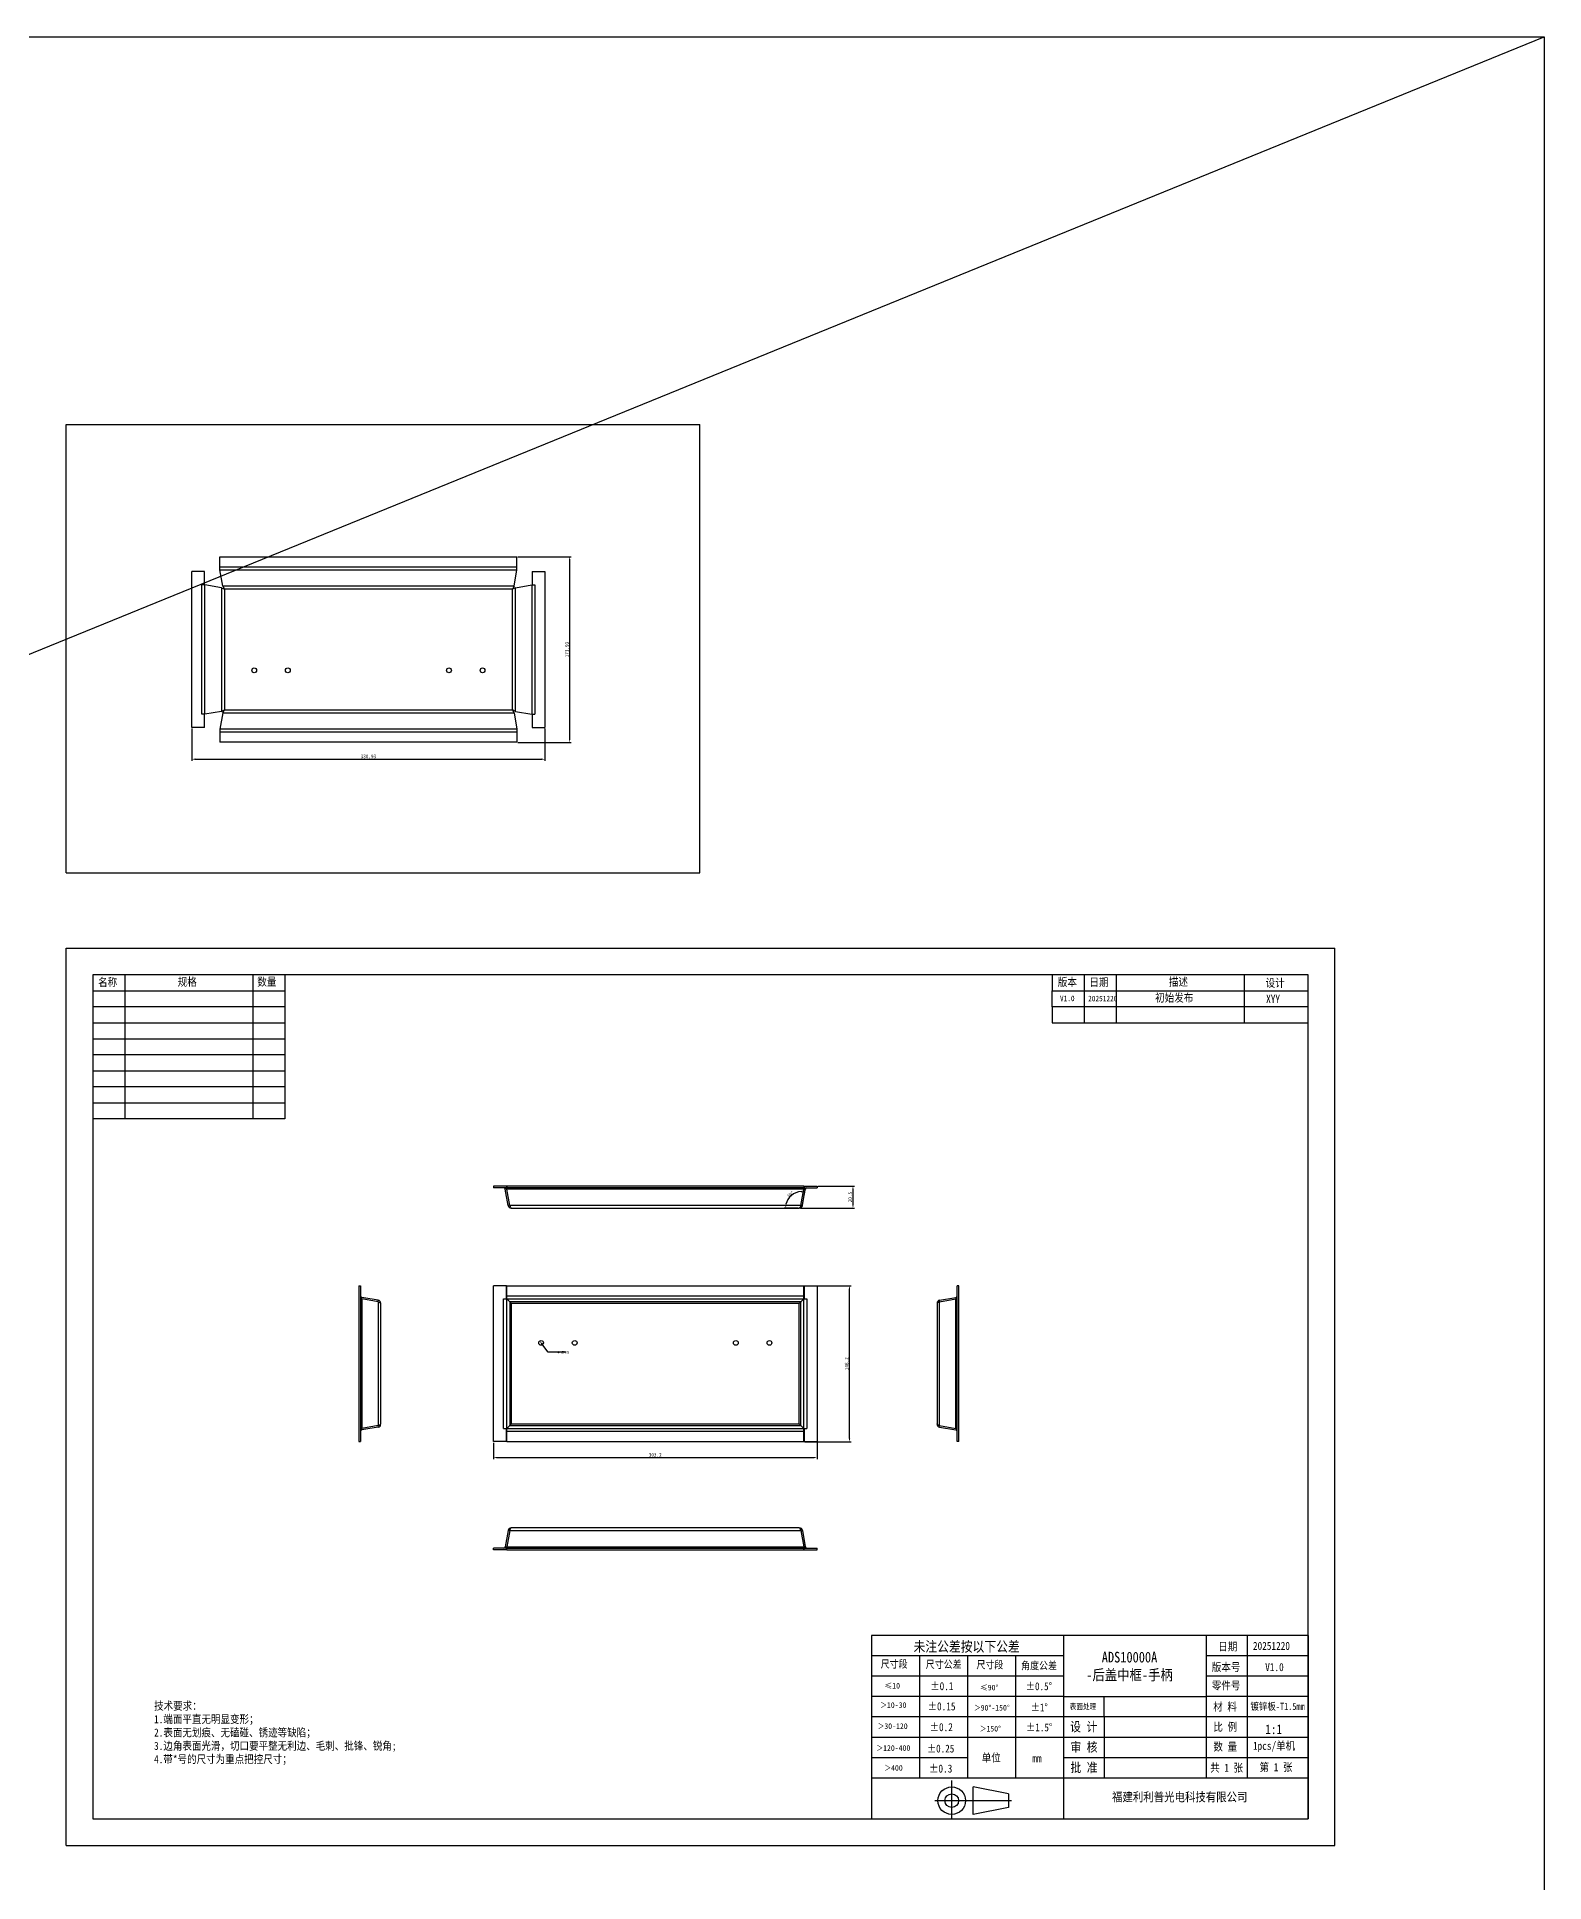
# Model space of a CAD drawing. Header units: millimetres. Extents: x -177 to 18421, y -5017 to 3255.
# Drawn here: x 10608 to 12021, y -3317 to -1587 of the extents above; entities that cross this region are included whole.
import ezdxf

# ---------------------------------------------------------------- set-up
doc = ezdxf.new("R2010")
doc.units = ezdxf.units.MM
doc.header["$LTSCALE"] = 46.255
doc.header["$PDMODE"] = 3
doc.header["$PDSIZE"] = 8
doc.layers.get('0').update_dxf_attribs({"linetype": 'CONTINUOUS'})
doc.layers.get('Defpoints').update_dxf_attribs({"linetype": 'CONTINUOUS'})
doc.layers.add('02___PRT_ALL_AXES', color=7, linetype='CONTINUOUS')
doc.styles.get("Standard").update_dxf_attribs({"font": 'txt', "width": 0.85})
doc.styles.add('TEXTSTYLE_1', font='gdt', dxfattribs={"width": 0.8})
doc.dimstyles.new('DIMSTYLE_1', dxfattribs={"dimtxt": 3.5, "dimasz": 3.5, "dimexe": 1.5, "dimexo": 1, "dimgap": 0.875, "dimtad": 1, "dimdsep": 46, "dimtxsty": 'Standard', "dimblk": '_FILLED', "dimcen": 0.09, "dimadec": 0, "dimazin": 0, "dimtp": 0.01, "dimtm": 0.01, "dimtfac": 1, "dimtofl": 0, "dimtmove": 0, "dimatfit": 3, "dimldrblk": '_FILLED', "dimfxl": 0, "dimtolj": 1, "dimarcsym": 0})
doc.dimstyles.new('DIMSTYLE_2', dxfattribs={"dimtxt": 2.5, "dimasz": 3.5, "dimexe": 1.5, "dimexo": 1, "dimtad": 1, "dimdsep": 46, "dimtxsty": 'Standard', "dimblk": '_FILLED', "dimcen": 0.09, "dimadec": 0, "dimazin": 0, "dimtp": 0.01, "dimtm": 0.01, "dimtfac": 1, "dimtofl": 0, "dimtmove": 0, "dimatfit": 3, "dimldrblk": '_FILLED', "dimfxl": 0, "dimtolj": 1, "dimarcsym": 0})
doc.dimstyles.new('DIMSTYLE_3', dxfattribs={"dimtxt": 2.5, "dimasz": 3.5, "dimexe": 1.5, "dimexo": 1, "dimtad": 0, "dimtih": 1, "dimtoh": 1, "dimdec": 1, "dimdsep": 46, "dimtxsty": 'Standard', "dimblk": '_FILLED', "dimcen": 0.09, "dimadec": 0, "dimazin": 0, "dimtp": 0.5, "dimtm": 0.5, "dimtfac": 1, "dimtdec": 1, "dimtofl": 0, "dimtmove": 0, "dimatfit": 3, "dimldrblk": '_FILLED', "dimfxl": 0, "dimtolj": 1, "dimarcsym": 0})

# ---------------------------------------------------------------- blocks, each defined once
blk = doc.blocks.new('_FILLED')
at = {"color": 0, "linetype": 'ByBlock'}
blk.add_solid([(0, 0), (-1, 0.21), (-1, -0.21)], dxfattribs=at)
blk = doc.blocks.new('*D59')
at = {"color": 0, "linetype": 'Continuous', "lineweight": -2, "transparency": 16777216}
for p, q in [((11036, -2904.8), (11036, -2920.3)), ((11339.1, -2904.8), (11339.1, -2920.3)), ((11039.5, -2918.8), (11335.6, -2918.8))]:
    blk.add_line(p, q, dxfattribs=at)
at = {"layer": 'Defpoints', "color": 0, "linetype": 'Continuous', "transparency": 16777216}
for p in [(11036, -2903.8), (11339.1, -2903.8), (11339.1, -2918.8)]:
    blk.add_point(p, dxfattribs=at)
at = {"color": 0, "linetype": 'Continuous', "lineweight": -2, "transparency": 16777216, "xscale": 3.5, "yscale": 3.5, "zscale": 3.5, "rotation": 180}
blk.add_blockref('_FILLED', (11036, -2918.8), dxfattribs=at)
at = {"color": 0, "linetype": 'Continuous', "lineweight": -2, "transparency": 16777216, "xscale": 3.5, "yscale": 3.5, "zscale": 3.5}
blk.add_blockref('_FILLED', (11339.1, -2918.8), dxfattribs=at)
at = {"color": 0, "linetype": 'Continuous', "transparency": 16777216, "insert": (11187.5, -2914.4), "char_height": 3.5, "width": 25.5, "attachment_point": 2}
blk.add_mtext('\\A1;303.2', dxfattribs=at)
blk = doc.blocks.new('*D60')
at = {"color": 0, "linetype": 'Continuous', "lineweight": -2, "transparency": 16777216}
for p, q in [((11327.7, -2757.7), (11371, -2757.7)), ((11369.5, -2900.4), (11369.5, -2761.2)), ((11327.7, -2903.9), (11371, -2903.9))]:
    blk.add_line(p, q, dxfattribs=at)
at = {"layer": 'Defpoints', "color": 0, "linetype": 'Continuous', "transparency": 16777216}
for p in [(11326.7, -2757.7), (11369.5, -2757.7), (11326.7, -2903.9)]:
    blk.add_point(p, dxfattribs=at)
at = {"color": 0, "linetype": 'Continuous', "lineweight": -2, "transparency": 16777216, "xscale": 3.5, "yscale": 3.5, "zscale": 3.5}
for p, rotation in [((11369.5, -2757.7), 90), ((11369.5, -2903.9), 270)]:
    blk.add_blockref('_FILLED', p, dxfattribs=dict(at, rotation=rotation))
at = {"color": 0, "linetype": 'Continuous', "transparency": 16777216, "insert": (11365.1, -2830.8), "char_height": 3.5, "width": 25.5, "attachment_point": 2, "rotation": 90}
blk.add_mtext('\\A1;146.2', dxfattribs=at)
blk = doc.blocks.new('*D61')
at = {"color": 0, "linetype": 'Continuous', "lineweight": -2, "transparency": 16777216}
for p, q in [((11340.1, -2664.5), (11374.3, -2664.5)), ((11372.8, -2668), (11372.8, -2681.4)), ((11323.5, -2684.9), (11374.3, -2684.9))]:
    blk.add_line(p, q, dxfattribs=at)
at = {"layer": 'Defpoints', "color": 0, "linetype": 'Continuous', "transparency": 16777216}
for p in [(11339.1, -2664.5), (11322.5, -2684.9), (11372.8, -2684.9)]:
    blk.add_point(p, dxfattribs=at)
at = {"color": 0, "linetype": 'Continuous', "lineweight": -2, "transparency": 16777216, "xscale": 3.5, "yscale": 3.5, "zscale": 3.5}
for p, rotation in [((11372.8, -2664.5), 90), ((11372.8, -2684.9), 270)]:
    blk.add_blockref('_FILLED', p, dxfattribs=dict(at, rotation=rotation))
at = {"color": 0, "linetype": 'Continuous', "transparency": 16777216, "insert": (11368.4, -2674.7), "char_height": 3.5, "width": 21.25, "attachment_point": 2, "rotation": 90}
blk.add_mtext('\\A1;20.5', dxfattribs=at)
blk = doc.blocks.new('*D62')
at = {"color": 0, "linetype": 'Continuous', "lineweight": -2, "transparency": 16777216}
for p, q in [((11325.6, -2681.5), (11328, -2668.3)), ((11321.5, -2684.9), (11308.2, -2684.9))]:
    blk.add_line(p, q, dxfattribs=at)
blk.add_arc((11325, -2684.9), 15.4, 93.092, 166.908, dxfattribs=at)
at = {"layer": 'Defpoints', "color": 0, "linetype": 'Continuous', "transparency": 16777216}
for p in [(11319, -2670.8), (11322.5, -2684.9), (11322.7, -2684.9), (11325.4, -2682.6), (11325.5, -2682.5)]:
    blk.add_point(p, dxfattribs=at)
at = {"color": 0, "linetype": 'Continuous', "lineweight": -2, "transparency": 16777216, "xscale": 3.5, "yscale": 3.5, "zscale": 3.5}
for p, rotation in [((11327.7, -2669.8), 356.5460196425291), ((11309.7, -2684.9), 263.4539803291182)]:
    blk.add_blockref('_FILLED', p, dxfattribs=dict(at, rotation=rotation))
at = {"color": 0, "linetype": 'Continuous', "transparency": 16777216, "insert": (11313.2, -2670.8), "char_height": 2.5, "width": 16.083, "attachment_point": 2, "rotation": 40}
blk.add_mtext('\\A1;100°', dxfattribs=at)
blk = doc.blocks.new('*D63')
at = {"color": 0, "linetype": 'Continuous', "lineweight": -2, "transparency": 16777216}
for p, q in [((11087.2, -2820.1), (11081.3, -2812.3)), ((11104, -2820.1), (11087.2, -2820.1))]:
    blk.add_line(p, q, dxfattribs=at)
at = {"layer": 'Defpoints', "color": 0, "linetype": 'Continuous', "transparency": 16777216}
for p in [(11079.2, -2809.5), (11081.9, -2813.1)]:
    blk.add_point(p, dxfattribs=at)
at = {"color": 0, "linetype": 'Continuous', "lineweight": -2, "transparency": 16777216, "xscale": 3.5, "yscale": 3.5, "zscale": 3.5, "rotation": 127.0597969937138}
blk.add_blockref('_FILLED', (11079.2, -2809.5), dxfattribs=at)
at = {"color": 0, "linetype": 'Continuous', "transparency": 16777216, "insert": (11096.1, -2818.9), "char_height": 2.5, "width": 27.917, "attachment_point": 1}
blk.add_mtext('\\A1;4-{\\A0;\\fISOCPEUR|b0|i0|c0|p34;\\W1;%%C4.5}', dxfattribs=at)
blk = doc.blocks.new('*D52')
at = {"color": 0, "linetype": 'Continuous', "lineweight": -2, "transparency": 16777216}
for p, q in [((10753.2, -2235.6), (10753.2, -2265.8)), ((11084.1, -2235.6), (11084.1, -2265.8)), ((10756.7, -2264.3), (11080.6, -2264.3))]:
    blk.add_line(p, q, dxfattribs=at)
at = {"layer": 'Defpoints', "color": 0, "linetype": 'Continuous', "transparency": 16777216}
for p in [(10753.2, -2234.6), (11084.1, -2234.6), (11084.1, -2264.3)]:
    blk.add_point(p, dxfattribs=at)
at = {"color": 0, "linetype": 'Continuous', "lineweight": -2, "transparency": 16777216, "xscale": 3.5, "yscale": 3.5, "zscale": 3.5, "rotation": 180}
blk.add_blockref('_FILLED', (10753.2, -2264.3), dxfattribs=at)
at = {"color": 0, "linetype": 'Continuous', "lineweight": -2, "transparency": 16777216, "xscale": 3.5, "yscale": 3.5, "zscale": 3.5}
blk.add_blockref('_FILLED', (11084.1, -2264.3), dxfattribs=at)
at = {"color": 0, "linetype": 'Continuous', "transparency": 16777216, "insert": (10918.7, -2259.9), "char_height": 3.5, "width": 25.5, "attachment_point": 2}
blk.add_mtext('\\A1;330.93', dxfattribs=at)
blk = doc.blocks.new('*D53')
at = {"color": 0, "linetype": 'Continuous', "lineweight": -2, "transparency": 16777216}
for p, q in [((11058.8, -2074.5), (11108.8, -2074.5)), ((11107.3, -2245), (11107.3, -2078)), ((11058.8, -2248.5), (11108.8, -2248.5))]:
    blk.add_line(p, q, dxfattribs=at)
at = {"layer": 'Defpoints', "color": 0, "linetype": 'Continuous', "transparency": 16777216}
for p in [(11057.8, -2074.5), (11107.3, -2074.5), (11057.8, -2248.5)]:
    blk.add_point(p, dxfattribs=at)
at = {"color": 0, "linetype": 'Continuous', "lineweight": -2, "transparency": 16777216, "xscale": 3.5, "yscale": 3.5, "zscale": 3.5}
for p, rotation in [((11107.3, -2074.5), 90), ((11107.3, -2248.5), 270)]:
    blk.add_blockref('_FILLED', p, dxfattribs=dict(at, rotation=rotation))
at = {"color": 0, "linetype": 'Continuous', "transparency": 16777216, "insert": (11103, -2161.5), "char_height": 3.5, "width": 25.5, "attachment_point": 2, "rotation": 90}
blk.add_mtext('\\A1;173.93', dxfattribs=at)

msp = doc.modelspace()

# ---------------------------------------------------------------- linework, layer by layer
for p, q in [((3604.224, -5017.418), (12020.537, -1587.394)), ((11589.373, -2466.292), (11589.373, -2511.292)), ((11619.373, -2466.292), (11619.373, -2511.292)), ((11739.373, -2466.292), (11739.373, -2511.292)), ((11799.373, -3085.491), (11390.178, -3085.491)), ((11390.178, -3085.491), (11390.178, -3257.292)), ((11570.178, -3085.491), (11570.178, -3257.292)), ((11703.737, -3085.491), (11703.737, -3219.114)), ((11742.106, -3085.491), (11742.106, -3218.478)), ((11799.373, -3085.491), (11799.373, -3257.292)), ((11570.178, -3104.58), (11390.178, -3104.58)), ((11435.178, -3104.58), (11435.178, -3219.087)), ((11480.178, -3104.58), (11480.178, -3219.087)), ((11525.178, -3104.58), (11525.178, -3219.087)), ((11799.373, -3104.58), (11703.737, -3104.58)), ((11570.178, -3123.669), (11390.178, -3123.669)), ((11799.373, -3123.669), (11703.737, -3123.669)), ((11570.178, -3142.758), (11390.178, -3142.758)), ((11570.178, -3142.758), (11703.737, -3142.758)), ((11608.356, -3161.847), (11608.356, -3142.758)), ((11799.373, -3142.758), (11703.737, -3142.758)), ((11570.178, -3161.847), (11390.178, -3161.847)), ((11799.373, -3161.847), (11570.178, -3161.847)), ((11608.356, -3161.847), (11608.356, -3219.114)), ((11799.373, -3180.936), (11390.178, -3180.936)), ((11480.178, -3199.998), (11390.178, -3199.998)), ((11799.373, -3200.025), (11570.178, -3200.025)), ((11570.178, -3219.087), (11390.178, -3219.087)), ((11518.611, -3233.845), (11485.535, -3227.41)), ((11799.373, -3219.114), (11570.178, -3219.114)), ((11518.611, -3246.716), (11485.535, -3253.151)), ((11518.611, -3233.845), (11518.611, -3246.716)), ((11390.178, -3257.292), (11799.373, -3257.292))]:
    msp.add_line(p, q)
at = {"color": 7, "linetype": 'Continuous'}
for p, q in [((10635.373, -2370.661), (10635.373, -1950.661)), ((10635.373, -1950.661), (11229.373, -1950.661)), ((11229.373, -2370.661), (11229.373, -1950.661)), ((10779.517, -2084.03), (10779.517, -2074.548)), ((10779.517, -2074.548), (11057.812, -2074.548)), ((11057.812, -2084.03), (11057.812, -2074.548)), ((10753.2, -2234.56), (10753.2, -2088.465)), ((10765.2, -2088.465), (10753.2, -2088.465)), ((10765.2, -2100.865), (10765.2, -2088.465)), ((10782.205, -2102.269), (10779.517, -2086.792)), ((11055.124, -2102.269), (11057.812, -2086.792)), ((11072.129, -2088.465), (11084.129, -2088.465)), ((11072.129, -2088.465), (11072.129, -2100.865)), ((11084.129, -2088.465), (11084.129, -2234.56)), ((10780.921, -2103.552), (10765.444, -2100.865)), ((11056.408, -2103.552), (11071.885, -2100.865)), ((10765.2, -2234.56), (10765.2, -2222.16)), ((10780.921, -2219.472), (10765.444, -2222.16)), ((10782.205, -2220.756), (10779.517, -2236.233)), ((11055.124, -2220.756), (11057.812, -2236.233)), ((11056.408, -2219.472), (11071.885, -2222.16)), ((11072.129, -2222.16), (11072.129, -2234.56)), ((10765.2, -2234.56), (10753.2, -2234.56)), ((10779.517, -2238.994), (10779.517, -2248.477)), ((11057.812, -2238.994), (11057.812, -2248.477)), ((11072.129, -2234.56), (11084.129, -2234.56)), ((11057.812, -2248.477), (10779.517, -2248.477)), ((10635.373, -2370.661), (11229.373, -2370.661)), ((10635.373, -3282.292), (10635.373, -2441.292)), ((10635.373, -2441.292), (11824.373, -2441.292)), ((11824.373, -3282.292), (11824.373, -2441.292)), ((11035.952, -2664.472), (11035.952, -2665.972)), ((11047.952, -2664.472), (11035.952, -2664.472)), ((11048.389, -2666.951), (11046.912, -2667.211)), ((11047.952, -2664.472), (11047.952, -2665.972)), ((11048.389, -2664.472), (11048.389, -2665.972)), ((11326.684, -2664.472), (11048.389, -2664.472)), ((11326.684, -2664.472), (11326.684, -2665.972)), ((11326.684, -2666.951), (11328.161, -2667.211)), ((11327.121, -2664.472), (11327.121, -2665.972)), ((11327.121, -2664.472), (11339.121, -2664.472)), ((11339.121, -2664.472), (11339.121, -2665.972)), ((11051.077, -2682.193), (11049.599, -2682.453)), ((11323.996, -2682.193), (11325.474, -2682.453)), ((10909.792, -2757.727), (10909.792, -2903.822)), ((10909.792, -2757.727), (10911.292, -2757.727)), ((11035.952, -2903.822), (11035.952, -2757.727)), ((11047.952, -2757.727), (11035.952, -2757.727)), ((11047.952, -2770.127), (11047.952, -2757.727)), ((11048.389, -2903.859), (11048.389, -2757.69)), ((11048.389, -2757.69), (11326.684, -2757.69)), ((11326.684, -2903.859), (11326.684, -2757.69)), ((11327.121, -2757.727), (11327.121, -2770.127)), ((11327.121, -2757.727), (11339.121, -2757.727)), ((11339.121, -2757.727), (11339.121, -2903.822)), ((11472.038, -2757.727), (11470.538, -2757.727)), ((11472.038, -2903.822), (11472.038, -2757.727)), ((10912.271, -2770.127), (10912.531, -2768.65)), ((10927.513, -2772.814), (10927.773, -2771.337)), ((11045.435, -2891.422), (11045.435, -2770.127)), ((11045.435, -2770.127), (11329.638, -2770.127)), ((11048.389, -2767.172), (11326.684, -2767.172)), ((11051.077, -2772.814), (11048.389, -2770.127)), ((11051.077, -2772.814), (11051.077, -2888.734)), ((11323.996, -2772.814), (11051.077, -2772.814)), ((11052.554, -2774.291), (11052.554, -2887.257)), ((11322.519, -2774.291), (11052.554, -2774.291)), ((11322.519, -2887.257), (11322.519, -2774.291)), ((11323.996, -2772.814), (11326.684, -2770.127)), ((11323.996, -2888.734), (11323.996, -2772.814)), ((11329.638, -2770.127), (11329.638, -2891.422)), ((11454.317, -2772.814), (11454.057, -2771.337)), ((11469.559, -2770.127), (11469.299, -2768.65)), ((11052.554, -2887.257), (11322.519, -2887.257)), ((10909.792, -2903.822), (10911.292, -2903.822)), ((10912.271, -2891.422), (10912.531, -2892.899)), ((10927.513, -2888.734), (10927.773, -2890.211)), ((11047.952, -2903.822), (11035.952, -2903.822)), ((11045.435, -2891.422), (11329.638, -2891.422)), ((11047.952, -2903.822), (11047.952, -2891.422)), ((11051.077, -2888.734), (11048.389, -2891.422)), ((11326.684, -2894.376), (11048.389, -2894.376)), ((11326.684, -2903.859), (11048.389, -2903.859)), ((11051.077, -2888.734), (11323.996, -2888.734)), ((11323.996, -2888.734), (11326.684, -2891.422)), ((11327.121, -2891.422), (11327.121, -2903.822)), ((11327.121, -2903.822), (11339.121, -2903.822)), ((11454.317, -2888.734), (11454.057, -2890.211)), ((11469.559, -2891.422), (11469.299, -2892.899)), ((11472.038, -2903.822), (11470.538, -2903.822)), ((11051.077, -2987.399), (11049.599, -2987.138)), ((11323.996, -2987.399), (11325.474, -2987.138)), ((11035.952, -3005.12), (11035.952, -3003.62)), ((11047.952, -3005.12), (11035.952, -3005.12)), ((11048.389, -3002.641), (11046.912, -3002.38)), ((11047.952, -3005.12), (11047.952, -3003.62)), ((11048.389, -3005.12), (11048.389, -3003.62)), ((11048.389, -3005.12), (11326.684, -3005.12)), ((11326.684, -3002.641), (11328.161, -3002.38)), ((11326.684, -3005.12), (11326.684, -3003.62)), ((11327.121, -3005.12), (11327.121, -3003.62)), ((11327.121, -3005.12), (11339.121, -3005.12)), ((11339.121, -3005.12), (11339.121, -3003.62)), ((10635.373, -3282.292), (11824.373, -3282.292))]:
    msp.add_line(p, q, dxfattribs=at)
at = {"color": 7, "true_color": 0xffffff}
for p, q in [((10690.373, -2466.292), (10690.373, -2511.292)), ((10810.373, -2466.292), (10810.373, -2511.292)), ((10840.373, -2466.292), (10840.373, -2511.292)), ((10690.373, -2511.292), (10690.373, -2601.292)), ((10810.373, -2511.292), (10810.373, -2601.292)), ((10840.373, -2511.292), (10840.373, -2601.292))]:
    msp.add_line(p, q, dxfattribs=at)
at = {"color": 3, "linetype": 'Continuous'}
for p, q in [((11047.952, -2665.972), (11035.952, -2665.972)), ((11049.599, -2682.453), (11046.912, -2667.211)), ((11048.389, -2667.211), (11048.389, -2665.972)), ((11326.684, -2665.972), (11048.389, -2665.972)), ((11051.077, -2682.453), (11048.389, -2667.211)), ((11326.684, -2667.211), (11048.389, -2667.211)), ((11323.996, -2682.453), (11326.684, -2667.211)), ((11325.474, -2682.453), (11328.161, -2667.211)), ((11326.684, -2667.211), (11326.684, -2665.972)), ((11327.121, -2665.972), (11339.121, -2665.972)), ((11323.996, -2682.453), (11051.077, -2682.453)), ((11052.554, -2684.932), (11322.519, -2684.932)), ((10911.292, -2757.727), (10911.292, -2903.822)), ((11470.538, -2903.822), (11470.538, -2757.727)), ((10912.531, -2770.127), (10911.292, -2770.127)), ((10927.773, -2771.337), (10912.531, -2768.65)), ((10912.531, -2770.127), (10912.531, -2891.422)), ((10927.773, -2772.814), (10912.531, -2770.127)), ((10927.773, -2772.814), (10927.773, -2888.734)), ((10930.252, -2887.257), (10930.252, -2774.291)), ((11451.578, -2774.291), (11451.578, -2887.257)), ((11454.057, -2771.337), (11469.299, -2768.65)), ((11454.057, -2772.814), (11469.299, -2770.127)), ((11454.057, -2888.734), (11454.057, -2772.814)), ((11469.299, -2770.127), (11470.538, -2770.127)), ((11469.299, -2891.422), (11469.299, -2770.127)), ((10912.531, -2891.422), (10911.292, -2891.422)), ((10927.773, -2888.734), (10912.531, -2891.422)), ((10927.773, -2890.211), (10912.531, -2892.899)), ((11454.057, -2888.734), (11469.299, -2891.422)), ((11454.057, -2890.211), (11469.299, -2892.899)), ((11469.299, -2891.422), (11470.538, -2891.422)), ((11049.599, -2987.138), (11046.912, -3002.38)), ((11051.077, -2987.138), (11048.389, -3002.38)), ((11051.077, -2987.138), (11323.996, -2987.138)), ((11322.519, -2984.659), (11052.554, -2984.659)), ((11323.996, -2987.138), (11326.684, -3002.38)), ((11325.474, -2987.138), (11328.161, -3002.38)), ((11047.952, -3003.62), (11035.952, -3003.62)), ((11048.389, -3002.38), (11048.389, -3003.62)), ((11048.389, -3002.38), (11326.684, -3002.38)), ((11048.389, -3003.62), (11326.684, -3003.62)), ((11326.684, -3002.38), (11326.684, -3003.62)), ((11327.121, -3003.62), (11339.121, -3003.62))]:
    msp.add_line(p, q, dxfattribs=at)
at = {"lineweight": -3}
for p, q in [((11465.325, -3256.731), (11465.325, -3221.379)), ((11485.535, -3253.151), (11485.535, -3227.41)), ((11449.615, -3240.28), (11521.401, -3240.28))]:
    msp.add_line(p, q, dxfattribs=at)
msp.add_lwpolyline([(3604.224, -1587.394), (12020.537, -1587.394), (12020.537, -5017.418), (3604.224, -5017.418)], close=True)
msp.add_lwpolyline([(3604.224, -1587.394), (12020.537, -1587.394), (12020.537, -5017.418), (3604.224, -5017.418)], close=True)
at = {"color": 7, "linetype": 'Continuous'}
msp.add_lwpolyline([(10660.373, -3257.292), (11799.373, -3257.292), (11799.373, -2466.292), (10660.373, -2466.292)], close=True, dxfattribs=at)
for points in [[(11799.373, -2496.292), (11559.373, -2496.292), (11559.373, -2511.292), (11799.373, -2511.292), (11799.373, -2466.292), (11559.373, -2466.292), (11559.373, -2481.292)], [(11559.373, -2496.292), (11559.373, -2481.292), (11799.373, -2481.292)]]:
    msp.add_lwpolyline(points)
at = {"color": 7, "true_color": 0xffffff}
for points in [[(10660.373, -2481.292), (10840.373, -2481.292)], [(10840.373, -2496.292), (10660.373, -2496.292)], [(10660.373, -2511.292), (10840.373, -2511.292)], [(10660.373, -2526.292), (10840.373, -2526.292)], [(10840.373, -2541.292), (10660.373, -2541.292)], [(10660.373, -2556.292), (10840.373, -2556.292)], [(10840.373, -2571.292), (10660.373, -2571.292)], [(10660.373, -2586.292), (10840.373, -2586.292)], [(10840.373, -2601.292), (10660.373, -2601.292)]]:
    msp.add_lwpolyline(points, dxfattribs=at)
at = {"lineweight": -3}
for radius in [12.871, 6.435]:
    msp.add_circle((11465.325, -3240.28), radius, dxfattribs=at)
at = {"color": 3, "linetype": 'Continuous'}
for centre, radius, start, end in [((11045.435, -2667.472), 1.5, 10, 90), ((11329.638, -2667.472), 1.5, 90, 170), ((11052.554, -2681.932), 3, 190, 270), ((11322.519, -2681.932), 3, 270, 350), ((10912.792, -2767.172), 1.5, 180, 260), ((10927.252, -2774.291), 3, 0, 80), ((11454.578, -2774.291), 3, 100, 180), ((11469.038, -2767.172), 1.5, 280, 0), ((10927.252, -2887.257), 3, 280, 0), ((11454.578, -2887.257), 3, 180, 260), ((10912.792, -2894.376), 1.5, 100, 180), ((11469.038, -2894.376), 1.5, 0, 80), ((11052.554, -2987.659), 3, 90, 170), ((11322.519, -2987.659), 3, 10, 90), ((11045.435, -3002.12), 1.5, 270, 350), ((11329.638, -3002.12), 1.5, 190, 270)]:
    msp.add_arc(centre, radius, start, end, dxfattribs=at)
at = {"color": 7, "linetype": 'Continuous'}
for centre, start, end in [((11045.435, -2667.472), 16.968267, 31.453593), ((11329.638, -2667.472), 148.546407, 163.031733), ((10912.792, -2767.172), 239.244662, 253.031733), ((11469.038, -2767.172), 286.968267, 300.755338), ((10912.792, -2894.376), 106.968267, 120.755338), ((11469.038, -2894.376), 59.244662, 73.031733), ((11045.435, -3002.12), 328.546407, 343.031733), ((11329.638, -3002.12), 196.968267, 211.453593)]:
    msp.add_arc(centre, 3, start, end, dxfattribs=at)
at = {"color": 3, "linetype": 'Continuous'}
for points, knots in [([(11051.077, -2682.453), (11051.117, -2682.566), (11051.272, -2682.993), (11051.434, -2683.418), (11051.569, -2683.724)], [0, 0, 0, 0, 0.26494004, 1, 1, 1, 1]), ([(11051.569, -2683.724), (11051.705, -2684.034), (11051.907, -2684.504), (11052.358, -2684.932), (11052.554, -2684.932)], [0, 0, 0, 0, 0.63404985, 1, 1, 1, 1]), ([(11323.504, -2683.724), (11323.368, -2684.034), (11323.166, -2684.504), (11322.715, -2684.932), (11322.519, -2684.932)], [0, 0, 0, 0, 0.63404985, 1, 1, 1, 1]), ([(11323.996, -2682.453), (11323.956, -2682.566), (11323.801, -2682.993), (11323.638, -2683.418), (11323.504, -2683.724)], [0, 0, 0, 0, 0.26494004, 1, 1, 1, 1]), ([(10927.773, -2772.814), (10927.887, -2772.855), (10928.314, -2773.01), (10928.738, -2773.172), (10929.044, -2773.307)], [0, 0, 0, 0, 0.26494004, 1, 1, 1, 1]), ([(10929.044, -2773.307), (10929.354, -2773.443), (10929.824, -2773.645), (10930.252, -2774.096), (10930.252, -2774.291)], [0, 0, 0, 0, 0.63404985, 1, 1, 1, 1]), ([(11452.786, -2773.307), (11452.476, -2773.443), (11452.006, -2773.645), (11451.578, -2774.096), (11451.578, -2774.291)], [0, 0, 0, 0, 0.63404985, 1, 1, 1, 1]), ([(11454.057, -2772.814), (11453.944, -2772.855), (11453.517, -2773.01), (11453.092, -2773.172), (11452.786, -2773.307)], [0, 0, 0, 0, 0.26494004, 1, 1, 1, 1]), ([(10929.044, -2888.242), (10929.354, -2888.105), (10929.824, -2887.904), (10930.252, -2887.452), (10930.252, -2887.257)], [0, 0, 0, 0, 0.63404985, 1, 1, 1, 1]), ([(11452.786, -2888.242), (11452.476, -2888.105), (11452.006, -2887.904), (11451.578, -2887.452), (11451.578, -2887.257)], [0, 0, 0, 0, 0.63404985, 1, 1, 1, 1]), ([(10927.773, -2888.734), (10927.887, -2888.694), (10928.314, -2888.539), (10928.738, -2888.376), (10929.044, -2888.242)], [0, 0, 0, 0, 0.26494004, 1, 1, 1, 1]), ([(11454.057, -2888.734), (11453.944, -2888.694), (11453.517, -2888.539), (11453.092, -2888.376), (11452.786, -2888.242)], [0, 0, 0, 0, 0.26494004, 1, 1, 1, 1]), ([(11051.077, -2987.138), (11051.117, -2987.025), (11051.272, -2986.598), (11051.434, -2986.173), (11051.569, -2985.868)], [0, 0, 0, 0, 0.26494004, 1, 1, 1, 1]), ([(11051.569, -2985.868), (11051.705, -2985.557), (11051.907, -2985.088), (11052.358, -2984.659), (11052.554, -2984.659)], [0, 0, 0, 0, 0.63404985, 1, 1, 1, 1]), ([(11323.504, -2985.868), (11323.368, -2985.557), (11323.166, -2985.088), (11322.715, -2984.659), (11322.519, -2984.659)], [0, 0, 0, 0, 0.63404985, 1, 1, 1, 1]), ([(11323.996, -2987.138), (11323.956, -2987.025), (11323.801, -2986.598), (11323.638, -2986.173), (11323.504, -2985.868)], [0, 0, 0, 0, 0.26494004, 1, 1, 1, 1])]:
    msp.add_open_spline(points, degree=3, knots=knots, dxfattribs=at)
at = {"color": 7, "linetype": 'Continuous'}
for points in [[(11051.077, -2772.814), (11051.148, -2773.105), (11051.653, -2773.668), (11052.223, -2774.058), (11052.554, -2774.291)], [(11051.077, -2772.814), (11051.368, -2772.886), (11051.93, -2773.391), (11052.32, -2773.961), (11052.554, -2774.291)], [(11323.996, -2772.814), (11323.705, -2772.886), (11323.143, -2773.391), (11322.752, -2773.961), (11322.519, -2774.291)], [(11323.996, -2772.814), (11323.925, -2773.105), (11323.42, -2773.668), (11322.85, -2774.058), (11322.519, -2774.291)], [(11051.077, -2888.734), (11051.148, -2888.443), (11051.653, -2887.88), (11052.223, -2887.49), (11052.554, -2887.257)], [(11051.077, -2888.734), (11051.368, -2888.662), (11051.93, -2888.157), (11052.32, -2887.588), (11052.554, -2887.257)], [(11323.996, -2888.734), (11323.705, -2888.662), (11323.143, -2888.157), (11322.752, -2887.588), (11322.519, -2887.257)], [(11323.996, -2888.734), (11323.925, -2888.443), (11323.42, -2887.88), (11322.85, -2887.49), (11322.519, -2887.257)]]:
    msp.add_open_spline(points, degree=3, knots=[0, 0, 0, 0, 0.42546878, 1, 1, 1, 1], dxfattribs=at)
at = {"layer": '02___PRT_ALL_AXES', "color": 7, "linetype": 'Continuous'}
for p, q in [((10779.517, -2086.792), (10779.517, -2084.03)), ((10779.517, -2084.03), (11057.812, -2084.03)), ((10779.517, -2086.792), (11057.812, -2086.792)), ((11057.812, -2086.792), (11057.812, -2084.03)), ((10762.683, -2222.16), (10762.683, -2100.865)), ((10765.444, -2100.865), (10762.683, -2100.865)), ((10765.444, -2222.16), (10765.444, -2100.865)), ((10780.921, -2103.552), (10780.921, -2219.472)), ((10780.921, -2103.552), (10783.682, -2105.03)), ((10782.205, -2102.269), (10783.682, -2105.03)), ((11055.124, -2102.269), (10782.205, -2102.269)), ((10783.682, -2105.03), (10783.682, -2217.995)), ((11053.647, -2105.03), (10783.682, -2105.03)), ((11055.124, -2102.269), (11053.647, -2105.03)), ((11056.408, -2103.552), (11053.647, -2105.03)), ((11053.647, -2217.995), (11053.647, -2105.03)), ((11056.408, -2219.472), (11056.408, -2103.552)), ((11071.885, -2100.865), (11074.646, -2100.865)), ((11071.885, -2100.865), (11071.885, -2222.16)), ((11074.646, -2100.865), (11074.646, -2222.16)), ((10765.444, -2222.16), (10762.683, -2222.16)), ((10780.921, -2219.472), (10783.682, -2217.995)), ((10782.205, -2220.756), (10783.682, -2217.995)), ((10782.205, -2220.756), (11055.124, -2220.756)), ((10783.682, -2217.995), (11053.647, -2217.995)), ((11056.408, -2219.472), (11053.647, -2217.995)), ((11055.124, -2220.756), (11053.647, -2217.995)), ((11071.885, -2222.16), (11074.646, -2222.16)), ((10779.517, -2236.233), (10779.517, -2238.994)), ((11057.812, -2236.233), (10779.517, -2236.233)), ((11057.812, -2238.994), (10779.517, -2238.994)), ((11057.812, -2236.233), (11057.812, -2238.994))]:
    msp.add_line(p, q, dxfattribs=at)
for centre in [(10811.664, -2181.012), (10843.164, -2181.012), (10994.164, -2181.012), (11025.664, -2181.012), (11080.536, -2811.274), (11112.036, -2811.274), (11263.036, -2811.274), (11294.536, -2811.274)]:
    msp.add_circle(centre, 2.25, dxfattribs=at)

# ---------------------------------------------------------------- texts
at = {"lineweight": -3, "attachment_point": 5}
for s, insert, char_height, width in [('{\\fSimSun|b0|i0|c134|p54;名称}', (10674.265, -2473.709), 7.5163, 32.26492), ('{\\fSimSun|b0|i0|c134|p54;规格}', (10748.873, -2473.4), 7.5163, 32.26492), ('{\\fSimSun|b0|i0|c134|p54;数量}', (10823.505, -2473.379), 7.5163, 32.26492), ('{\\fSimSun|b0|i0|c134|p54;版本}', (11573.713, -2473.604), 7.5163, 32.26492), ('{\\fSimSun|b0|i0|c134|p54;日期}', (11603.265, -2473.709), 7.5163, 32.26492), ('{\\fSimSun|b0|i0|c134|p54;描述}', (11677.873, -2473.4), 7.5163, 32.26492), ('{\\fSimSun|b0|i0|c134|p54;设计}', (11768.455, -2474.415), 7.5163, 32.26492), ('{\\fSimSun|b0|i0|c134|p54;初始发布}', (11673.883, -2488.295), 7.5163, 49.01933), ('{\\fSimSun|b0|i0|c134|p54;XYY}', (11766.538, -2488.847), 7.5163, 32.26492), ('{\\fSimSun|b0|i0|c134|p54;尺寸段}', (11411.4, -3112.598), 7.05878, 63.16955), ('{\\fSimSun|b0|i0|c134|p54;尺寸公差}', (11457.814, -3112.941), 7.05878, 63.16955), ('{\\fSimSun|b0|i0|c134|p54;尺寸段}', (11501.134, -3113.285), 7.05878, 63.16955), ('{\\fSimSun|b0|i0|c134|p54;角度公差}', (11547.205, -3114.144), 7.05878, 63.16955), ('{\\fSimSun|b0|i0|c134|p54;≤10}', (11409.629, -3132.668), 5.25, 20.4485), ('{\\fSimSun|b0|i0|c0|p54;%%P\\fSimSun|b0|i0|c134|p54;0.1}', (11456.195, -3133.031), 7.5, 40.66211), ('{\\fSimSun|b0|i0|c0|p54;%%P\\fSimSun|b0|i0|c134|p54;0.5\\fSimSun|b0|i0|c0|p54;%%D}', (11547.096, -3133.135), 7.35, 40.66211), ('{\\fSimSun|b0|i0|c134|p54;≤90°}', (11500.46, -3134.364), 5.25, 61.41484), ('{\\fSimSun|b0|i0|c134|p54;＞10-30}', (11410.629, -3150.756), 5.25, 32.56221), ('{\\fSimSun|b0|i0|c0|p54;%%P\\fSimSun|b0|i0|c134|p54;0.15}', (11455.906, -3151.946), 7.5, 40.66211), ('{\\fSimSun|b0|i0|c134|p54;＞90°-150°}', (11503.008, -3153.234), 5.25, 42.83625), ('{\\fSimSun|b0|i0|c0|p54;%%P\\fSimSun|b0|i0|c134|p54;1\\fSimSun|b0|i0|c0|p54;%%D}', (11547.468, -3152.911), 7.35, 40.66211), ('{\\fSimSun|b0|i0|c134|p54;＞30-120}', (11410.027, -3170.477), 5.25, 38.82128), ('{\\fSimSun|b0|i0|c0|p54;%%P\\fSimSun|b0|i0|c134|p54;0.2}', (11455.599, -3171.439), 7.5, 40.66211), ('{\\fSimSun|b0|i0|c134|p54;＞150°}', (11501.603, -3172.886), 5.25, 61.41484), ('{\\fSimSun|b0|i0|c0|p54;%%P\\fSimSun|b0|i0|c134|p54;1.5\\fSimSun|b0|i0|c0|p54;%%D}', (11547.401, -3171.659), 7.35, 40.66211), ('{\\fSimSun|b0|i0|c134|p54;＞120-400}', (11410.663, -3191.006), 5.25, 38.60023), ('{\\fSimSun|b0|i0|c0|p54;%%P\\fSimSun|b0|i0|c134|p54;0.25}', (11454.995, -3191.521), 7.35, 40.66211), ('{\\fSimSun|b0|i0|c134|p54;＞400}', (11410.845, -3209.642), 5.25, 61.41484), ('{\\fSimSun|b0|i0|c0|p54;%%P\\fSimSun|b0|i0|c134|p54;0.3}', (11455.079, -3210.266), 7.5, 40.66211)]:
    msp.add_mtext(s, dxfattribs=dict(at, insert=insert, char_height=char_height, width=width))
at = {"insert": (11566.807, -2485.81), "char_height": 5.25, "width": 18.95171, "attachment_point": 1, "style": 'TEXTSTYLE_1'}
msp.add_mtext('{\\fSimSun|b0|i0|c0|p2;V1.0}', dxfattribs=at)
at = {"color": 0, "insert": (11593.197, -2485.969), "char_height": 5.25, "width": 28.21107, "attachment_point": 1, "style": 'TEXTSTYLE_1'}
msp.add_mtext('{\\fSimSun|b0|i0|c134|p54;20251220}', dxfattribs=at)
for s, insert, char_height, width, attachment_point in [('{\\f宋体|b0|i0|c134|p54;未注公差按以下公差}', (11479.334, -3096.435), 9.5445, 169.57989, 5), ('{\\fSimSun|b0|i0|c134|p54;日期}', (11724.05, -3096.363), 7.5, 56.7, 5), ('{\\fSimSun|b0|i0|c0|p54;2025\\fSimSun|b0|i0|c134|p54;1220}', (11747.658, -3091.481), 7.5, 47.64523, 1), ('{\\fSimSun|b0|i0|c134|p54;ADS10000A\\P-后盖中框-手柄}', (11631.994, -3114.673), 10, 104.15153, 5), ('{\\fSimSun|b0|i0|c134|p54;版本号}', (11722.5, -3115.56), 7.5, 56.7, 5), ('{\\fSimSun|b0|i0|c0|p2;V\\fSimSun|b0|i0|c134|p2;1.0}', (11759.156, -3111.357), 7.5, 47.64523, 1), ('{\\fSimSun|b0|i0|c134|p54;零件号}', (11722.498, -3132.782), 7.5, 57.267, 5), ('{\\fSimSun|b0|i0|c134|p54;技术要求：\\P1.端面平直无明显变形；\\P2.表面无划痕、无磕碰、锈迹等缺陷；\\P3.边角表面光滑，切口要平整无利边、毛刺、批锋、锐角;\\P4.\\fSimSun|b0|i0|c134|p34;\\C0;带*号的尺寸为重点把控尺寸\\fSimSun|b0|i0|c134|p54;\\C256;；}', (10717.812, -3147.672), 7.5, 260.45821, 1), ('{\\fSimSun|b0|i0|c134|p54;表面处理}', (11588.353, -3152.372), 5.25, 37.6936, 5), ('{\\fSimSun|b0|i0|c134|p54;材 料}', (11721.55, -3152.62), 7.5, 57.267, 5), ('{\\fSimSun|b0|i0|c134|p54;镀锌板-T1.5mm}', (11770.741, -3152.308), 6.6813, 57.267, 5), ('{\\fSimSun|b0|i0|c134|p54;设 计}', (11589.072, -3171.473), 8.78094, 37.6936, 5), ('{\\fSimSun|b0|i0|c134|p54;比 例}', (11721.681, -3171.58), 7.5, 57.267, 5), ('{\\fSimSun|b0|i0|c134|p54;单位}', (11502.364, -3200.451), 7.5, 37.6936, 5), ('{\\fSimSun|b0|i0|c134|p54;mm}', (11545.208, -3200.534), 7.5, 37.6936, 5), ('{\\f宋体|b0|i0|c134|p54;审 核}', (11589.344, -3190.523), 8.78094, 38.178, 5), ('{\\fSimSun|b0|i0|c134|p54;数 量}', (11721.674, -3190.166), 7.5, 81, 5), ('{\\fSimSun|b0|i0|c134|p54;1pcs/单机}', (11767.443, -3189.94), 7.5, 57.267, 5), ('{\\f宋体|b0|i0|c134|p54;批 准}', (11589.345, -3209.693), 8.78094, 38.178, 5), ('{\\fSimSun|b0|i0|c134|p54;\\H0.85412x;共 1 张\\H1.17079x; }', (11722.993, -3209.891), 8.78094, 38.69293, 5), ('{\\fSimSun|b0|i0|c134|p54;\\H0.85412x;第 1 张\\H1.17079x; }', (11769.274, -3209.374), 8.78094, 41.14746, 5), ('{\\fSimSun|b1|i0|c134|p54;   福建利利普光电科技有限公司}', (11671.759, -3237.24), 8.41825, 188.78327, 5)]:
    msp.add_mtext(s, dxfattribs=dict(insert=insert, char_height=char_height, width=width, attachment_point=attachment_point))
at = {"linetype": 'Continuous', "insert": (11774.922, -3168.882), "char_height": 9, "width": 13.6115, "attachment_point": 3, "line_spacing_factor": 0.9}
msp.add_mtext('{\\fSimSun|b0|i0|c134|p2;1:1}', dxfattribs=at)

# ---------------------------------------------------------------- dimensions: what is measured, and where the dimension line sits
at = {"color": 2, "linetype": 'Continuous'}
for base, p1, p2, angle, text, picture, middle in [((11107.334, -2074.548), (11057.812, -2248.477), (11057.812, -2074.548), 90, '173.93', '*D53', (11107.334, -2161.512)), ((11372.754, -2684.932), (11339.121, -2664.472), (11322.519, -2684.932), 270, '20.5', '*D61', (11372.754, -2674.702)), ((11369.467, -2757.69), (11326.684, -2903.859), (11326.684, -2757.69), 90, '146.2', '*D60', (11369.467, -2830.774))]:
    dim = msp.add_linear_dim(base=base, p1=p1, p2=p2, angle=angle, text=text, dimstyle='DIMSTYLE_1', dxfattribs=at)
    dim.commit()
    dim.dimension.update_dxf_attribs({"geometry": picture, "text_midpoint": middle, "dimtype": 160})
for base, p1, p2, text, picture, middle in [((11084.129, -2264.252), (10753.2, -2234.56), (11084.129, -2234.56), '330.93', '*D52', (10918.664, -2264.252)), ((11339.121, -2918.759), (11035.952, -2903.822), (11339.121, -2903.822), '303.2', '*D59', (11187.536, -2918.759))]:
    dim = msp.add_linear_dim(base=base, p1=p1, p2=p2, text=text, dimstyle='DIMSTYLE_1', dxfattribs=at)
    dim.commit()
    dim.dimension.update_dxf_attribs({"geometry": picture, "text_midpoint": middle, "dimtype": 160})
dim = msp.add_angular_dim_2l(base=(11318.956, -2670.837), line1=((11325.447, -2682.604), (11325.474, -2682.453)), line2=((11322.673, -2684.932), (11322.519, -2684.932)), dimstyle='DIMSTYLE_2', dxfattribs=at)
dim.commit()
dim.dimension.update_dxf_attribs({"geometry": '*D62', "text_midpoint": (11315.169, -2673.173), "dimtype": 162})
dim = msp.add_diameter_dim_2p(p1=(11081.892, -2813.07), p2=(11079.18, -2809.479), text='4-{\\A0;\\fISOCPEUR|b0|i0|c0|p34;\\W1;%%C4.5}', dimstyle='DIMSTYLE_3', dxfattribs=at)
dim.commit()
dim.dimension.update_dxf_attribs({"geometry": '*D63', "text_midpoint": (11110.025, -2820.144), "dimtype": 163})

doc.saveas('drawing.dxf')
